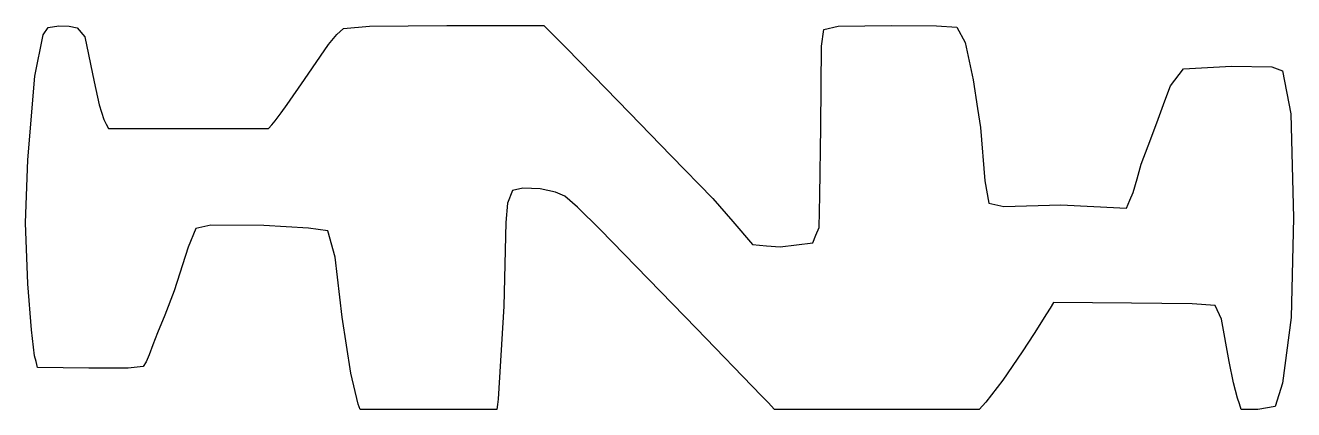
# Model space of a CAD drawing. Extents: x 0 to 9.45, y 0 to 2.86.
import ezdxf

# ---------------------------------------------------------------- set-up
doc = ezdxf.new("R2010")
doc.units = 0
doc.layers.add('Calque_1', color=7, linetype='CONTINUOUS')

msp = doc.modelspace()

# ---------------------------------------------------------------- linework, layer by layer
at = {"layer": 'Calque_1', "color": 7}
msp.add_lwpolyline([(2.481765, 0.043294), (2.426963, 0.275337), (2.361733, 0.691418), (2.311114, 1.139304), (2.256801, 1.335477), (2.111849, 1.354386), (1.779344, 1.373577), (1.384007, 1.37781), (1.271412, 1.351281), (1.216187, 1.213275), (1.111959, 0.88807), (1.041611, 0.707645), (0.987197, 0.57517), (0.950978, 0.48644), (0.924376, 0.411227), (0.903464, 0.359101), (0.880922, 0.32594), (0.768906, 0.312393), (0.475082, 0.312393), (0.284012, 0.315215), (0.092943, 0.318038), (0.082256, 0.36133), (0.071568, 0.404623), (0.048146, 0.597917), (0.021846, 0.941015), (0.00244, 1.394631), (0.020912, 1.864587), (0.07205, 2.487875), (0.134823, 2.793578), (0.173483, 2.847962), (0.252042, 2.862356), (0.328499, 2.859533), (0.389449, 2.846551), (0.446446, 2.779269), (0.514295, 2.444892), (0.552051, 2.273668), (0.587428, 2.163291), (0.604268, 2.129763), (0.621108, 2.096235), (0.919525, 2.096235), (1.217943, 2.096235), (1.51636, 2.096235), (1.814777, 2.096235), (1.838642, 2.125276), (1.862507, 2.154345), (1.908542, 2.213752), (1.952203, 2.275023), (2.081263, 2.463152), (2.261346, 2.722006), (2.322768, 2.797952), (2.373736, 2.842431), (2.56777, 2.859646), (3.14201, 2.864726), (3.504386, 2.864867), (3.866762, 2.86498), (3.948142, 2.782289), (4.029522, 2.699598), (4.235653, 2.488693), (4.502688, 2.213865), (4.813823, 1.894051), (5.125982, 1.574971), (5.272967, 1.403888), (5.419951, 1.232776), (5.523824, 1.22431), (5.627697, 1.215843), (5.748869, 1.231083), (5.870043, 1.246323), (5.893016, 1.303473), (5.915989, 1.360623), (5.92117, 1.599157), (5.928454, 2.109443), (5.934708, 2.709081), (5.952042, 2.833287), (6.058559, 2.859533), (6.455505, 2.864331), (6.791405, 2.86038), (6.942712, 2.851067), (7.004725, 2.738516), (7.063597, 2.460302), (7.097716, 2.24618), (7.118138, 2.104871), (7.152635, 1.706232), (7.181657, 1.540088), (7.292358, 1.517228), (7.717414, 1.527952), (7.962469, 1.516099), (8.207524, 1.504246), (8.232391, 1.562468), (8.25726, 1.620691), (8.286522, 1.722573), (8.316164, 1.831059), (8.367782, 1.968501), (8.432514, 2.140516), (8.493051, 2.30206), (8.534585, 2.414243), (8.631987, 2.542062), (8.988526, 2.560688), (9.289122, 2.555326), (9.370148, 2.527104), (9.431415, 2.206217), (9.452441, 1.431291), (9.434094, 0.689329), (9.369795, 0.200379), (9.315337, 0.027462), (9.185407, 0.003755), (9.123862, 0.003755), (9.062317, 0.003755), (9.048739, 0.046201), (9.035162, 0.088676), (9.005129, 0.203794), (8.971056, 0.36133), (8.914595, 0.676432), (8.867392, 0.778342), (8.695719, 0.791889), (8.243315, 0.79584), (7.953051, 0.798662), (7.662787, 0.801484), (7.637277, 0.75884), (7.611766, 0.716197), (7.519469, 0.569441), (7.430736, 0.433382), (7.286596, 0.224255), (7.15872, 0.058619), (7.13452, 0.031526), (7.110319, 0.004432), (6.728926, 0.004432), (6.347533, 0.004432), (5.966139, 0.004432), (5.584746, 0.004432), (5.536386, 0.055825), (5.488027, 0.107218), (5.003841, 0.607795), (4.285656, 1.344056), (4.116343, 1.511217), (4.023111, 1.592835), (3.951793, 1.624021), (3.838488, 1.646599), (3.709586, 1.651961), (3.631651, 1.635028), (3.595264, 1.541612), (3.581548, 1.398017), (3.568642, 0.773883), (3.524492, 0.080463), (3.51957, 0.042476), (3.514648, 0.004489), (3.260194, 0.004489), (3.005739, 0.004489), (2.751285, 0.004489), (2.496831, 0.004489), (2.489298, 0.024526), (2.481763, 0.044564), (2.481763, 0.044564), (2.481765, 0.043294)], close=True, dxfattribs=at)

doc.saveas('drawing.dxf')
